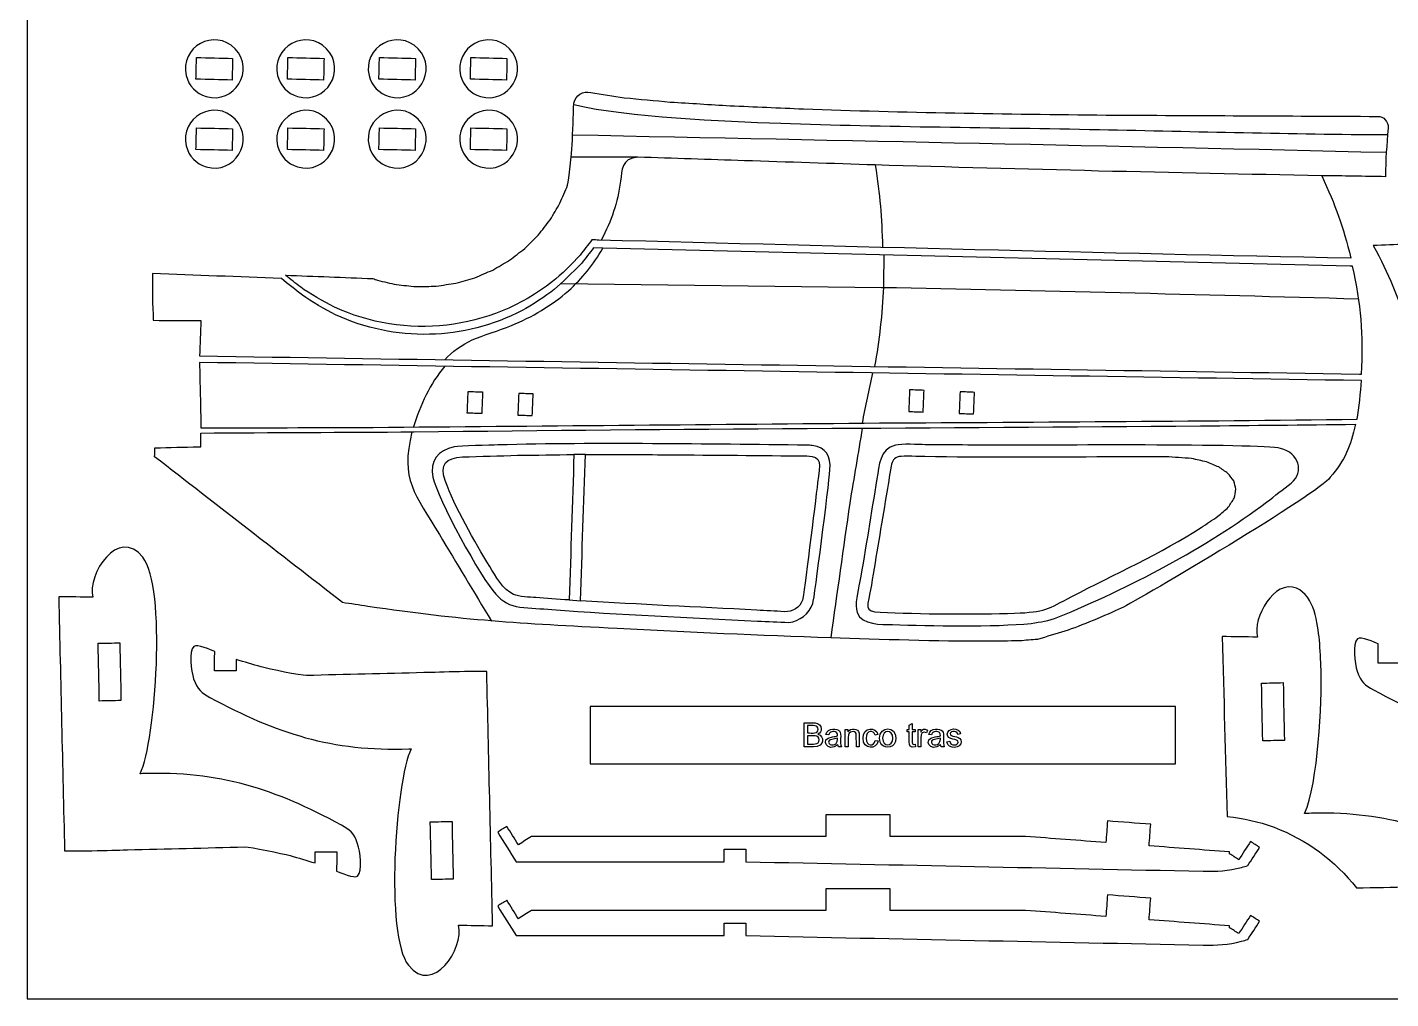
# Model space of a CAD drawing. Extents: x 55 to 635, y 52 to 433.
# Drawn here: x 55.1 to 215.5, y 53.1 to 167.4 of the extents above; entities that cross this region are included whole.
import ezdxf

# ---------------------------------------------------------------- set-up
doc = ezdxf.new("R2010")
doc.units = 0
doc.layers.get('0').update_dxf_attribs({"linetype": 'CONTINUOUS'})

msp = doc.modelspace()

# ---------------------------------------------------------------- linework, layer by layer
at = {"color": 175}
for p, q in [((55.090681, 433.060826), (55.090681, 53.060826)), ((55.090681, 53.060826), (635.090681, 53.060826))]:
    msp.add_line(p, q, dxfattribs=at)
at = {"color": 1}
for p, q in [((126.929081, 152.125126), (119.068081, 152.125126)), ((117.908781, 137.271726), (155.589381, 136.799626)), ((155.844481, 136.794826), (155.854581, 136.794526)), ((120.742781, 117.122526), (119.403981, 117.116726)), ((118.839481, 99.997626), (120.174981, 99.907826)), ((146.500481, 82.707226), (146.500481, 85.538526)), ((146.876181, 85.206326), (146.876181, 84.348326)), ((158.843081, 85.267026), (159.191081, 85.475926)), ((158.843081, 84.759526), (158.843081, 85.267026)), ((159.191081, 85.475926), (159.191081, 84.759526)), ((146.876181, 84.016126), (146.876181, 83.039426)), ((149.391081, 84.122926), (149.051081, 84.170426)), ((150.421181, 83.608826), (150.423181, 83.735326)), ((151.309481, 82.707226), (151.309481, 84.759526)), ((151.309481, 84.759526), (151.621981, 84.759526)), ((151.621981, 84.759526), (151.621981, 84.468226)), ((151.657481, 83.827026), (151.657481, 82.707226)), ((152.626381, 82.707226), (152.586181, 84.271826)), ((152.955181, 84.305426), (152.974381, 82.707226)), ((155.157681, 84.154526), (154.821581, 84.103126)), ((154.849281, 83.458626), (155.189381, 83.411126)), ((158.586081, 84.490626), (158.586081, 84.759526)), ((158.586081, 84.759526), (158.843081, 84.759526)), ((158.843081, 84.490626), (158.586081, 84.490626)), ((158.843081, 83.308326), (158.843081, 84.490626)), ((159.191081, 84.759526), (159.539081, 84.759526)), ((159.539081, 84.490626), (159.191081, 84.490626)), ((159.539081, 84.759526), (159.539081, 84.490626)), ((159.878481, 82.707226), (159.878481, 84.759526)), ((159.878481, 84.759526), (160.190881, 84.759526)), ((160.190881, 84.759526), (160.190881, 84.445226)), ((160.226481, 83.779526), (160.226481, 82.707226)), ((160.993581, 84.692926), (160.869681, 84.372026)), ((161.479881, 84.122926), (161.139881, 84.170426)), ((162.509981, 83.608826), (162.511881, 83.735326)), ((164.885081, 84.225726), (164.545081, 84.178326)), ((147.580681, 82.707226), (146.500481, 82.707226)), ((150.881881, 82.707226), (150.518081, 82.707226)), ((151.657481, 82.707226), (151.309481, 82.707226)), ((152.974381, 82.707226), (152.626381, 82.707226)), ((159.539081, 83.017726), (159.586481, 82.710626)), ((160.226481, 82.707226), (159.878481, 82.707226)), ((162.970681, 82.707226), (162.606881, 82.707226)), ((163.259881, 83.320226), (163.603881, 83.375526))]:
    msp.add_line(p, q, dxfattribs=at)
at = {"color": 3}
for p, q in [((122.812081, 141.415426), (121.710781, 141.444126)), ((210.733981, 139.285326), (122.812081, 141.415426)), ((120.313581, 139.655126), (118.182781, 137.511126)), ((118.182781, 137.511126), (117.067881, 136.536926))]:
    msp.add_line(p, q, dxfattribs=at)
for points in [[(79.546481, 164.878426), (77.155481, 167.379426), (72.966381, 165.085426), (73.785581, 161.723526)], [(90.306281, 164.878426), (87.915281, 167.379426), (83.726181, 165.085426), (84.545381, 161.723526)], [(101.066081, 164.878426), (98.675081, 167.379426), (94.485981, 165.085426), (95.305181, 161.723526)], [(111.825881, 164.878426), (109.434881, 167.379426), (105.245781, 165.085426), (106.064981, 161.723526)], [(76.134681, 159.265626), (79.456881, 158.296426), (81.937281, 162.377426), (79.546481, 164.878426)], [(86.894481, 159.265626), (90.216681, 158.296426), (92.697081, 162.377426), (90.306281, 164.878426)], [(97.654281, 159.265626), (100.976481, 158.296426), (103.456881, 162.377426), (101.066081, 164.878426)], [(108.414081, 159.265626), (111.736281, 158.296426), (114.216681, 162.377426), (111.825881, 164.878426)], [(73.785581, 161.723526), (74.072981, 160.544326), (74.969681, 159.606026), (76.134681, 159.265626)], [(84.545381, 161.723526), (84.832781, 160.544326), (85.729481, 159.606026), (86.894481, 159.265626)], [(95.305181, 161.723526), (95.592581, 160.544326), (96.489281, 159.606026), (97.654281, 159.265626)], [(106.064981, 161.723526), (106.352381, 160.544326), (107.249081, 159.606026), (108.414081, 159.265626)], [(79.546481, 156.592826), (77.155481, 159.093926), (72.966381, 156.799926), (73.785581, 153.438026)], [(90.306281, 156.592826), (87.915281, 159.093926), (83.726181, 156.799926), (84.545381, 153.438026)], [(101.066081, 156.592826), (98.675081, 159.093926), (94.485981, 156.799926), (95.305181, 153.438026)], [(111.825881, 156.592826), (109.434881, 159.093926), (105.245781, 156.799926), (106.064981, 153.438026)], [(119.393481, 158.497226), (119.554481, 159.404226), (120.486081, 159.965826), (121.375281, 159.727626)], [(121.375281, 159.727626), (122.693081, 159.522326), (124.010881, 159.317026), (125.328681, 159.111826)], [(125.328681, 159.111826), (127.131581, 158.945226), (128.934581, 158.778626), (130.737581, 158.612026)], [(119.188981, 153.566226), (119.257081, 155.209826), (119.325381, 156.853526), (119.393481, 158.497226)], [(130.737581, 158.612026), (133.078781, 158.466926), (135.419881, 158.321926), (137.761081, 158.176726)], [(137.761081, 158.176726), (140.640481, 158.053026), (143.519881, 157.929326), (146.399281, 157.805626)], [(146.399281, 157.805626), (158.094981, 157.379626), (170.293781, 157.200126), (182.001981, 157.078926)], [(76.134681, 150.980026), (79.456881, 150.010926), (81.937281, 154.091926), (79.546481, 156.592826)], [(86.894481, 150.980026), (90.216681, 150.010926), (92.697081, 154.091926), (90.306281, 156.592826)], [(97.654281, 150.980026), (100.976481, 150.010926), (103.456881, 154.091926), (101.066081, 156.592826)], [(108.414081, 150.980026), (111.736281, 150.010926), (114.216681, 154.091926), (111.825881, 156.592826)], [(182.001981, 157.078926), (192.646781, 157.026926), (203.291781, 156.974826), (213.936481, 156.922826)], [(213.936481, 156.922826), (214.652181, 156.924526), (215.241081, 156.350026), (215.176581, 155.550326)], [(215.176581, 155.550326), (215.013681, 153.533326), (214.885481, 151.884326), (214.870681, 149.825326)], [(73.785581, 153.438026), (74.072981, 152.258826), (74.969681, 151.320526), (76.134681, 150.980026)], [(84.545381, 153.438026), (84.832781, 152.258826), (85.729481, 151.320526), (86.894481, 150.980026)], [(95.305181, 153.438026), (95.592581, 152.258826), (96.489281, 151.320526), (97.654281, 150.980026)], [(106.064981, 153.438026), (106.352381, 152.258826), (107.249081, 151.320526), (108.414081, 150.980026)], [(118.659281, 148.834426), (118.827381, 149.420626), (119.126381, 152.625526), (119.188981, 153.566226)], [(214.870681, 149.825326), (212.371581, 149.864826), (209.872281, 149.904326), (207.373081, 149.943726)], [(207.373081, 149.943726), (209.002881, 146.412226), (209.870381, 144.010026), (210.802681, 140.231026)], [(117.757081, 146.707826), (118.057981, 147.416726), (118.358581, 148.125626), (118.659281, 148.834426)], [(116.599081, 144.742426), (116.985181, 145.397626), (117.371181, 146.052626), (117.757081, 146.707826)], [(115.207481, 142.955526), (115.671281, 143.551126), (116.135281, 144.146826), (116.599081, 144.742426)], [(113.604481, 141.364126), (114.138781, 141.894626), (114.673181, 142.425026), (115.207481, 142.955526)], [(111.812281, 139.985326), (112.409781, 140.444926), (113.007081, 140.904526), (113.604481, 141.364126)], [(121.515181, 142.384426), (121.049481, 141.787926), (120.583881, 141.191626), (120.118181, 140.595226)], [(121.710781, 141.444126), (121.244981, 140.847726), (120.779281, 140.251426), (120.313581, 139.655126)], [(122.328781, 142.363226), (122.057481, 142.370226), (121.786381, 142.377326), (121.515181, 142.384426)], [(210.802681, 140.231026), (181.337081, 140.815326), (151.795681, 141.605626), (122.328781, 142.363226)], [(221.048781, 142.019726), (218.510881, 141.921926), (215.973081, 141.823926), (213.435281, 141.726126)], [(213.435281, 141.726126), (215.265081, 138.377526), (216.410581, 135.611226), (217.522181, 131.969126)], [(109.853481, 138.836526), (110.506481, 139.219426), (111.159381, 139.602426), (111.812281, 139.985326)], [(120.118181, 140.595226), (119.301381, 139.646026), (117.853781, 138.256226), (116.872881, 137.476626)], [(69.831581, 138.428926), (69.760181, 136.595726), (69.856881, 134.758826), (69.899881, 132.925226)], [(84.981081, 137.838526), (79.931181, 138.035226), (74.881381, 138.232126), (69.831581, 138.428926)], [(87.255281, 136.810926), (86.658981, 137.285026), (86.062681, 137.759226), (85.466481, 138.233326)], [(85.466481, 138.233326), (88.893281, 138.100226), (92.320381, 137.967026), (95.747181, 137.833926)], [(107.750081, 137.934426), (108.451181, 138.235226), (109.152381, 138.535726), (109.853481, 138.836526)], [(210.998081, 139.280026), (210.910081, 139.281826), (210.822081, 139.283626), (210.733981, 139.285326)], [(212.057281, 126.572726), (212.274181, 131.257626), (212.016381, 134.822926), (210.998081, 139.280026)], [(87.450181, 135.874826), (86.627181, 136.529426), (85.804081, 137.183926), (84.981081, 137.838526)], [(91.161081, 134.515826), (90.007181, 135.056826), (88.290281, 136.067126), (87.255281, 136.810926)], [(116.872881, 137.476626), (109.620281, 131.712726), (99.537081, 130.588526), (91.161081, 134.515826)], [(95.747181, 137.833926), (95.931081, 137.766526), (96.114881, 137.699226), (96.298781, 137.631826)], [(96.298781, 137.631826), (97.044681, 137.459826), (97.790481, 137.287726), (98.536281, 137.115626)], [(98.536281, 137.115626), (99.305781, 137.037326), (100.075181, 136.959026), (100.844581, 136.880626)], [(100.844581, 136.880626), (101.629181, 136.900226), (102.413881, 136.920026), (103.198481, 136.939726)], [(103.198481, 136.939726), (103.973781, 137.058626), (104.748981, 137.177526), (105.524381, 137.296426)], [(105.524381, 137.296426), (106.266181, 137.509126), (107.008081, 137.721826), (107.750081, 137.934426)], [(117.067881, 136.536926), (116.086681, 135.757426), (114.415481, 134.667626), (113.306981, 134.082726)], [(91.355681, 133.579226), (90.211381, 134.115926), (88.474581, 135.135926), (87.450181, 135.874826)], [(113.306981, 134.082726), (106.532681, 130.508626), (98.287981, 130.327626), (91.355681, 133.579226)], [(69.899881, 132.925226), (71.740481, 132.853526), (73.679181, 132.963126), (75.516881, 132.891626)], [(75.516881, 132.891626), (75.462781, 131.504026), (75.408781, 130.116526), (75.354681, 128.728926)], [(75.354681, 128.728926), (120.837581, 128.016526), (166.320581, 127.304226), (211.803581, 126.591726)], [(212.058181, 125.826726), (166.582781, 126.539026), (120.830081, 127.251626), (75.354681, 127.963926)], [(75.354681, 127.963926), (75.412381, 125.391826), (75.470081, 122.819426), (75.527781, 120.247226)], [(211.537181, 121.277126), (211.783781, 122.594726), (211.949481, 124.470526), (212.058181, 125.826726)], [(211.803581, 126.591726), (211.888181, 126.585326), (211.972781, 126.579126), (212.057281, 126.572726)], [(75.527781, 120.247226), (82.282981, 120.269326), (89.038081, 120.291426), (95.793281, 120.313526)], [(95.793281, 120.313526), (115.045581, 120.483326), (134.297881, 120.653226), (153.550081, 120.823026)], [(100.587481, 119.789726), (131.409181, 120.169926), (162.271581, 120.242826), (193.094481, 120.484126)], [(153.550081, 120.823026), (172.795281, 120.942026), (192.295581, 121.030326), (211.537181, 121.277126)], [(193.094481, 120.484126), (199.171181, 120.550426), (205.247781, 120.616726), (211.324481, 120.683026)], [(211.324481, 120.683026), (210.789481, 118.134326), (210.086481, 116.410726), (208.362081, 114.438226)], [(75.493781, 118.017226), (75.505081, 118.562326), (75.516481, 119.107226), (75.527781, 119.652226)], [(75.527781, 119.652226), (83.880981, 119.698026), (92.234281, 119.743926), (100.587481, 119.789726)], [(70.070481, 116.859926), (70.082081, 117.210726), (70.093581, 117.561626), (70.105181, 117.912326)], [(70.105181, 117.912326), (71.817081, 117.949626), (73.529081, 117.986826), (75.240981, 118.024026)], [(75.240981, 118.024026), (75.325181, 118.021726), (75.409481, 118.019526), (75.493781, 118.017226)], [(112.776581, 117.032826), (114.985781, 117.060726), (117.194881, 117.088826), (119.403981, 117.116726)], [(119.403981, 117.116726), (119.215781, 111.410426), (119.027681, 105.704026), (118.839481, 99.997626)], [(120.174981, 99.907826), (120.364281, 105.646126), (120.553581, 111.384326), (120.742781, 117.122526)], [(120.742781, 117.122526), (123.981781, 117.115226), (127.220881, 117.108026), (130.459881, 117.100726)], [(130.459881, 117.100726), (135.910181, 117.051826), (141.360581, 117.003026), (146.810981, 116.954126)], [(92.173181, 99.697026), (84.805581, 105.417926), (77.438081, 111.139026), (70.070481, 116.859926)], [(104.250481, 114.065126), (103.560881, 116.001426), (104.366681, 116.722926), (106.279181, 116.842126)], [(106.279181, 116.842126), (108.444981, 116.905726), (110.610781, 116.969226), (112.776581, 117.032826)], [(146.810981, 116.954126), (148.675381, 116.907126), (148.317681, 116.067826), (148.058981, 113.788126)], [(156.724581, 115.769826), (156.527881, 114.600426), (156.331081, 113.431126), (156.134181, 112.261626)], [(157.655681, 116.883326), (157.044081, 116.756326), (156.837081, 116.333626), (156.724581, 115.769826)], [(160.692681, 116.873826), (160.199081, 116.881826), (158.062881, 116.968026), (157.655681, 116.883326)], [(180.902481, 116.832226), (174.198081, 116.800826), (167.399481, 116.765026), (160.692681, 116.873826)], [(189.000981, 116.857126), (186.301481, 116.848726), (183.601981, 116.840526), (180.902481, 116.832226)], [(192.066881, 116.655526), (191.044881, 116.722726), (190.022881, 116.789926), (189.000981, 116.857126)], [(193.828181, 116.250926), (193.240981, 116.385826), (192.653981, 116.520626), (192.066881, 116.655526)], [(195.264481, 115.654226), (194.785781, 115.853126), (194.306881, 116.052026), (193.828181, 116.250926)], [(196.341381, 114.897526), (195.982481, 115.149726), (195.623381, 115.402026), (195.264481, 115.654226)], [(109.489181, 103.951126), (107.764481, 106.772226), (105.343181, 110.996226), (104.250481, 114.065126)], [(208.362081, 114.438226), (207.207681, 112.651326), (185.990981, 100.092626), (183.779181, 99.039526)], [(197.025381, 114.013326), (196.797381, 114.308026), (196.569381, 114.602826), (196.341381, 114.897526)], [(197.282481, 113.033826), (197.196881, 113.360326), (197.111081, 113.686826), (197.025381, 114.013326)], [(148.058981, 113.788126), (147.790781, 111.423826), (146.439681, 100.465426), (146.281081, 99.978826)], [(197.078881, 111.991326), (197.146781, 112.338826), (197.214681, 112.686326), (197.282481, 113.033826)], [(156.134181, 112.261626), (155.551581, 108.754526), (154.968881, 105.247526), (154.386281, 101.740426)], [(195.155281, 109.847126), (195.563881, 110.204226), (195.972381, 110.561326), (196.381081, 110.918426)], [(196.381081, 110.918426), (196.613681, 111.276126), (196.846281, 111.633726), (197.078881, 111.991326)], [(193.186581, 108.526726), (193.842781, 108.966926), (194.499081, 109.407026), (195.155281, 109.847126)], [(68.689181, 105.036926), (65.783981, 108.676926), (62.108381, 103.025326), (62.803481, 100.318326)], [(177.985181, 100.419926), (182.911781, 102.963026), (188.552181, 105.556226), (193.186581, 108.526726)], [(68.367181, 79.547526), (70.225781, 83.408126), (71.486381, 101.532426), (68.689181, 105.036926)], [(112.298381, 100.643926), (111.038481, 101.212926), (110.175081, 102.829026), (109.489181, 103.951126)], [(154.386281, 101.740426), (153.931781, 99.135426), (153.449781, 98.661826), (155.417681, 98.562026)], [(204.409581, 101.373026), (201.786181, 102.463626), (199.217681, 97.919226), (199.800481, 95.623026)], [(207.102381, 95.265926), (206.862181, 97.213826), (206.542581, 100.486226), (204.409581, 101.373026)], [(62.803481, 100.318326), (61.464181, 100.341326), (60.124981, 100.364326), (58.785681, 100.387326)], [(58.785681, 100.387326), (58.785781, 100.380126), (58.785881, 100.372926), (58.785981, 100.365626)], [(58.785981, 100.365626), (59.016881, 90.400226), (59.247881, 80.434826), (59.478781, 70.469426)], [(95.141081, 99.242726), (94.151781, 99.394226), (93.162481, 99.545526), (92.173181, 99.697026)], [(114.933681, 100.281626), (114.197181, 100.339426), (112.936581, 100.355626), (112.298381, 100.643926)], [(118.839481, 99.997626), (117.481281, 100.089726), (116.071081, 100.192426), (114.933681, 100.281626)], [(140.899281, 98.801226), (133.639381, 99.186426), (127.367381, 99.452226), (120.174981, 99.907826)], [(146.281081, 99.978826), (145.988381, 99.080826), (145.106381, 98.602426), (144.160981, 98.620026)], [(171.243981, 98.446026), (174.865081, 98.572326), (175.112881, 98.925526), (177.985181, 100.419926)], [(124.485381, 96.634126), (112.841781, 97.235526), (106.531581, 97.564126), (95.141081, 99.242726)], [(144.160981, 98.620026), (143.073781, 98.680426), (141.986581, 98.740826), (140.899281, 98.801226)], [(155.417681, 98.562026), (159.823081, 98.338426), (166.828081, 98.292126), (171.243981, 98.446026)], [(183.779181, 99.039526), (181.986781, 98.186226), (179.037881, 96.957326), (177.162081, 96.325126)], [(149.603681, 95.545326), (141.305781, 95.817226), (132.779381, 96.205726), (124.485381, 96.634126)], [(177.162081, 96.325126), (176.088781, 96.002826), (175.015781, 95.680626), (173.942581, 95.358426)], [(77.141081, 93.948226), (76.763081, 94.099626), (75.056081, 94.871526), (74.687481, 94.534626)], [(168.003481, 95.136326), (162.091381, 95.125326), (155.535581, 95.351026), (149.603681, 95.545326)], [(171.823881, 95.189026), (170.550481, 95.171526), (169.276981, 95.154026), (168.003481, 95.136326)], [(173.942581, 95.358426), (173.236381, 95.301926), (172.530081, 95.245626), (171.823881, 95.189026)], [(199.800481, 95.623026), (198.421581, 95.648926), (197.042481, 95.674626), (195.663581, 95.700526)], [(195.663581, 95.700526), (195.853381, 88.642826), (196.043081, 81.585126), (196.232881, 74.527526)], [(207.310581, 91.771126), (207.241181, 92.936026), (207.171781, 94.100926), (207.102381, 95.265926)], [(211.565381, 95.427526), (210.951981, 94.867226), (211.248781, 92.502726), (211.542681, 91.624526)], [(214.018981, 94.841126), (213.640881, 94.992426), (211.934081, 95.764226), (211.565381, 95.427526)], [(213.998881, 92.567426), (214.005581, 93.325326), (214.012281, 94.083226), (214.018981, 94.841126)], [(74.687481, 94.534626), (74.074081, 93.974226), (74.370881, 91.609726), (74.664781, 90.731626)], [(77.120981, 91.674526), (77.127681, 92.432426), (77.134381, 93.190326), (77.141081, 93.948226)], [(79.670981, 91.674526), (78.820981, 91.674526), (77.970981, 91.674526), (77.120981, 91.674526)], [(82.598781, 92.122726), (81.622881, 92.413226), (80.646981, 92.703626), (79.670981, 92.994226)], [(79.670981, 92.994226), (79.670981, 92.554326), (79.670981, 92.114426), (79.670981, 91.674526)], [(87.952481, 91.107626), (87.257181, 91.091626), (83.511681, 91.889426), (82.598781, 92.122726)], [(101.754981, 91.445426), (97.154181, 91.332726), (92.553281, 91.220226), (87.952481, 91.107626)], [(109.143981, 91.570126), (108.004481, 91.639326), (102.554081, 91.463926), (101.754981, 91.445426)], [(109.836781, 61.673826), (109.605781, 71.639226), (109.374981, 81.604726), (109.143981, 91.570126)], [(205.360581, 74.862426), (206.960781, 78.393126), (207.395481, 88.039426), (207.310581, 91.771126)], [(211.542681, 91.624526), (211.978081, 90.323126), (212.471481, 89.963926), (213.462581, 89.425526)], [(216.548781, 92.567426), (215.698781, 92.567426), (214.848881, 92.567426), (213.998881, 92.567426)], [(74.664781, 90.731626), (75.100181, 89.430426), (75.593581, 89.071126), (76.584681, 88.532726)], [(76.584681, 88.532726), (84.399581, 84.287226), (90.978781, 82.151526), (99.982481, 82.482026)], [(213.462581, 89.425526), (221.277681, 85.179926), (227.856281, 83.044426), (236.860381, 83.374926)], [(190.157281, 87.475626), (167.207481, 87.475626), (144.257781, 87.475626), (121.307881, 87.475626)], [(121.307881, 87.475626), (121.307881, 85.226026), (121.307881, 82.976426), (121.307881, 80.726826)], [(190.157281, 80.726826), (190.157281, 82.976426), (190.157281, 85.226026), (190.157281, 87.475626)], [(100.255481, 82.491826), (98.399681, 78.645726), (97.134881, 60.508526), (99.933581, 57.002526)], [(99.982481, 82.482026), (100.073481, 82.485326), (100.164481, 82.488626), (100.255481, 82.491826)], [(121.307881, 80.726826), (144.257781, 80.726826), (167.207481, 80.726826), (190.157281, 80.726826)], [(68.640181, 79.557326), (68.549181, 79.554126), (68.458181, 79.550826), (68.367181, 79.547526)], [(92.037981, 73.506726), (84.224381, 77.751526), (77.642881, 79.888526), (68.640181, 79.557326)], [(156.608481, 74.712326), (154.086781, 74.712326), (151.565181, 74.712326), (149.043481, 74.712326)], [(149.043481, 74.712326), (149.043481, 73.862326), (149.043481, 73.012426), (149.043481, 72.162426)], [(156.608481, 72.162426), (156.608481, 73.012426), (156.608481, 73.862326), (156.608481, 74.712326)], [(182.170381, 73.984726), (182.106181, 73.137826), (182.041981, 72.291026), (181.977681, 71.444226)], [(187.255681, 73.599026), (185.560581, 73.727526), (183.865481, 73.856126), (182.170381, 73.984726)], [(196.232881, 74.527526), (198.287581, 74.255726), (199.799181, 73.978026), (201.769181, 73.240826)], [(206.446881, 74.897726), (206.084781, 74.885926), (205.722681, 74.874126), (205.360581, 74.862426)], [(229.031981, 68.822926), (221.538481, 72.921126), (214.980281, 75.078826), (206.446881, 74.897726)], [(93.957881, 71.307726), (93.522481, 72.609326), (93.029081, 72.968426), (92.037981, 73.506726)], [(111.510881, 73.348726), (111.150481, 73.123426), (110.790081, 72.898326), (110.429681, 72.673026)], [(110.429681, 72.673026), (111.155781, 71.511226), (111.881781, 70.349326), (112.607981, 69.187426)], [(112.862281, 71.186226), (112.411881, 71.907026), (111.961381, 72.627926), (111.510881, 73.348726)], [(187.063081, 71.058626), (187.127281, 71.905426), (187.191481, 72.752226), (187.255681, 73.599026)], [(201.769181, 73.240826), (205.565881, 71.820026), (208.973881, 69.299226), (211.469281, 66.106526)], [(59.478781, 70.469426), (60.615981, 70.400226), (66.071581, 70.575526), (66.867781, 70.594126)], [(66.867781, 70.594126), (71.468581, 70.706726), (76.069381, 70.819226), (80.670181, 70.931826)], [(80.670181, 70.931826), (81.365881, 70.947826), (85.110681, 70.149926), (86.023881, 69.916726)], [(93.935181, 67.504826), (94.548581, 68.065126), (94.251781, 70.429726), (93.957881, 71.307726)], [(114.424381, 72.162426), (113.903681, 71.837026), (113.383081, 71.511626), (112.862281, 71.186226)], [(149.043481, 72.162426), (137.503881, 72.162426), (125.964081, 72.162426), (114.424381, 72.162426)], [(137.075381, 69.187426), (137.075381, 69.683226), (137.075381, 70.179126), (137.075381, 70.674926)], [(137.075381, 70.674926), (137.925381, 70.674926), (138.775281, 70.674926), (139.625281, 70.674926)], [(139.625281, 70.674926), (139.625281, 70.179126), (139.625281, 69.683226), (139.625281, 69.187426)], [(172.507181, 72.162426), (167.207681, 72.162426), (161.907981, 72.162426), (156.608481, 72.162426)], [(181.977681, 71.444226), (178.820781, 71.683626), (175.663981, 71.923026), (172.507181, 72.162426)], [(196.533581, 70.340426), (193.376681, 70.579826), (190.219881, 70.819226), (187.063081, 71.058626)], [(198.994581, 71.569426), (198.531781, 70.856426), (198.068981, 70.143526), (197.606181, 69.430526)], [(198.675781, 68.736226), (199.138781, 69.449026), (199.601881, 70.161826), (200.064881, 70.874626)], [(200.064881, 70.874626), (199.708081, 71.106226), (199.351381, 71.337826), (198.994581, 71.569426)], [(86.023881, 69.916726), (86.999781, 69.626226), (87.975681, 69.335826), (88.951681, 69.045326)], [(88.951681, 69.045326), (88.951681, 69.485126), (88.951681, 69.924926), (88.951681, 70.364826)], [(88.951681, 70.364826), (89.801681, 70.364826), (90.651681, 70.364826), (91.501681, 70.364826)], [(91.501681, 70.364826), (91.494981, 69.606926), (91.488281, 68.849126), (91.481581, 68.091126)], [(112.607981, 69.187426), (120.763781, 69.187426), (128.919481, 69.187426), (137.075381, 69.187426)], [(139.625281, 69.187426), (157.554881, 68.816626), (175.484481, 68.445826), (193.414081, 68.074926)], [(196.535881, 70.125326), (196.535181, 70.197026), (196.534281, 70.268726), (196.533581, 70.340426)], [(197.606181, 69.430526), (197.249381, 69.662226), (196.892681, 69.893726), (196.535881, 70.125326)], [(91.481581, 68.091126), (91.859681, 67.939826), (93.566481, 67.168026), (93.935181, 67.504826)], [(193.414081, 68.074926), (195.057181, 68.037526), (196.332381, 68.118126), (197.942981, 68.529426)], [(197.942981, 68.529426), (198.187281, 68.598426), (198.431481, 68.667226), (198.675781, 68.736226)], [(156.608481, 66.013226), (154.086781, 66.013226), (151.565181, 66.013226), (149.043481, 66.013226)], [(149.043481, 66.013226), (149.043481, 65.163226), (149.043481, 64.313326), (149.043481, 63.463326)], [(156.608481, 63.463326), (156.608481, 64.313326), (156.608481, 65.163226), (156.608481, 66.013226)], [(211.469281, 66.106526), (213.575981, 66.151826), (215.682581, 66.197226), (217.789181, 66.242526)], [(111.510881, 64.649526), (111.150481, 64.424326), (110.790081, 64.199126), (110.429681, 63.973926)], [(112.862281, 62.487026), (112.411881, 63.207826), (111.961381, 63.928726), (111.510881, 64.649526)], [(182.170381, 65.285526), (182.106181, 64.438626), (182.041981, 63.591926), (181.977681, 62.745026)], [(187.255681, 64.899926), (185.560581, 65.028426), (183.865481, 65.157026), (182.170381, 65.285526)], [(187.063081, 62.359526), (187.127281, 63.206226), (187.191481, 64.053126), (187.255681, 64.899926)], [(110.429681, 63.973926), (111.155781, 62.812026), (111.881781, 61.650126), (112.607981, 60.488326)], [(114.424381, 63.463326), (113.903681, 63.137926), (113.383081, 62.812426), (112.862281, 62.487026)], [(149.043481, 63.463326), (137.503881, 63.463326), (125.964081, 63.463326), (114.424381, 63.463326)], [(172.507181, 63.463326), (167.207681, 63.463326), (161.907981, 63.463326), (156.608481, 63.463326)], [(181.977681, 62.745026), (178.820781, 62.984526), (175.663981, 63.223826), (172.507181, 63.463326)], [(198.994581, 62.870226), (198.531781, 62.157226), (198.068981, 61.444426), (197.606181, 60.731426)], [(200.064881, 62.175426), (199.708081, 62.407126), (199.351381, 62.638626), (198.994581, 62.870226)], [(99.933581, 57.002526), (102.839481, 53.362226), (106.514181, 59.014726), (105.819181, 61.721026)], [(105.819181, 61.721026), (107.158481, 61.698026), (108.497781, 61.675026), (109.836981, 61.652126)], [(109.836981, 61.652126), (109.836881, 61.659326), (109.836781, 61.666626), (109.836781, 61.673826)], [(137.075381, 60.488326), (137.075381, 60.984126), (137.075381, 61.480026), (137.075381, 61.975826)], [(137.075381, 61.975826), (137.925381, 61.975826), (138.775281, 61.975826), (139.625281, 61.975826)], [(139.625281, 61.975826), (139.625281, 61.480026), (139.625281, 60.984126), (139.625281, 60.488326)], [(196.533581, 61.641226), (193.376681, 61.880726), (190.219881, 62.120026), (187.063081, 62.359526)], [(196.535881, 61.426226), (196.535181, 61.497826), (196.534281, 61.569626), (196.533581, 61.641226)], [(197.606181, 60.731426), (197.249381, 60.963026), (196.892681, 61.194526), (196.535881, 61.426226)], [(198.675781, 60.037026), (199.138781, 60.749826), (199.601881, 61.462626), (200.064881, 62.175426)], [(112.607981, 60.488326), (120.763781, 60.488326), (128.919481, 60.488326), (137.075381, 60.488326)], [(139.625281, 60.488326), (157.554881, 60.117426), (175.484481, 59.746626), (193.414081, 59.375826)], [(193.414081, 59.375826), (195.057181, 59.338326), (196.332381, 59.419026), (197.942981, 59.830326)], [(197.942981, 59.830326), (198.187281, 59.899226), (198.431481, 59.968126), (198.675781, 60.037026)]]:
    msp.add_open_spline(points, degree=3, dxfattribs=at)
at = {"color": 7}
for points in [[(74.938781, 161.302426), (74.958081, 162.152126), (74.977281, 163.001926), (74.996381, 163.851726)], [(74.996381, 163.851726), (76.412681, 163.819726), (77.828981, 163.787726), (79.245381, 163.755726)], [(79.245381, 163.755726), (79.226181, 162.906026), (79.206881, 162.056126), (79.187681, 161.206426)], [(85.698581, 161.302426), (85.717881, 162.152126), (85.737081, 163.001926), (85.756181, 163.851726)], [(85.756181, 163.851726), (87.172481, 163.819726), (88.588781, 163.787726), (90.005181, 163.755726)], [(90.005181, 163.755726), (89.985981, 162.906026), (89.966681, 162.056126), (89.947481, 161.206426)], [(96.458381, 161.302426), (96.477681, 162.152126), (96.496881, 163.001926), (96.515981, 163.851726)], [(96.515981, 163.851726), (97.932281, 163.819726), (99.348581, 163.787726), (100.764981, 163.755726)], [(100.764981, 163.755726), (100.745781, 162.906026), (100.726481, 162.056126), (100.707281, 161.206426)], [(107.218181, 161.302426), (107.237481, 162.152126), (107.256681, 163.001926), (107.275781, 163.851726)], [(107.275781, 163.851726), (108.692081, 163.819726), (110.108381, 163.787726), (111.524781, 163.755726)], [(111.524781, 163.755726), (111.505581, 162.906026), (111.486281, 162.056126), (111.467081, 161.206426)], [(79.187681, 161.206426), (77.771481, 161.238326), (76.355081, 161.270426), (74.938781, 161.302426)], [(89.947481, 161.206426), (88.531281, 161.238326), (87.114881, 161.270426), (85.698581, 161.302426)], [(100.707281, 161.206426), (99.291081, 161.238326), (97.874681, 161.270426), (96.458381, 161.302426)], [(111.467081, 161.206426), (110.050881, 161.238326), (108.634481, 161.270426), (107.218181, 161.302426)], [(74.938781, 153.016926), (74.958081, 153.866526), (74.977281, 154.716426), (74.996381, 155.566126)], [(74.996381, 155.566126), (76.412681, 155.534226), (77.828981, 155.502126), (79.245381, 155.470226)], [(79.245381, 155.470226), (79.226181, 154.620426), (79.206881, 153.770626), (79.187681, 152.920826)], [(85.698581, 153.016926), (85.717881, 153.866526), (85.737081, 154.716426), (85.756181, 155.566126)], [(85.756181, 155.566126), (87.172481, 155.534226), (88.588781, 155.502126), (90.005181, 155.470226)], [(90.005181, 155.470226), (89.985981, 154.620426), (89.966681, 153.770626), (89.947481, 152.920826)], [(96.458381, 153.016926), (96.477681, 153.866526), (96.496881, 154.716426), (96.515981, 155.566126)], [(96.515981, 155.566126), (97.932281, 155.534226), (99.348581, 155.502126), (100.764981, 155.470226)], [(100.764981, 155.470226), (100.745781, 154.620426), (100.726481, 153.770626), (100.707281, 152.920826)], [(107.218181, 153.016926), (107.237481, 153.866526), (107.256681, 154.716426), (107.275781, 155.566126)], [(107.275781, 155.566126), (108.692081, 155.534226), (110.108381, 155.502126), (111.524781, 155.470226)], [(111.524781, 155.470226), (111.505581, 154.620426), (111.486281, 153.770626), (111.467081, 152.920826)], [(79.187681, 152.920826), (77.771481, 152.952826), (76.355081, 152.984826), (74.938781, 153.016926)], [(89.947481, 152.920826), (88.531281, 152.952826), (87.114881, 152.984826), (85.698581, 153.016926)], [(100.707281, 152.920826), (99.291081, 152.952826), (97.874681, 152.984826), (96.458381, 153.016926)], [(111.467081, 152.920826), (110.050881, 152.952826), (108.634481, 152.984826), (107.218181, 153.016926)], [(106.854181, 121.999326), (106.887281, 122.848726), (106.920381, 123.698126), (106.953581, 124.547526)], [(106.953581, 124.547526), (107.519681, 124.525426), (108.085981, 124.503426), (108.652181, 124.481326)], [(108.652181, 124.481326), (108.619081, 123.631926), (108.586081, 122.782626), (108.552981, 121.933226)], [(112.898981, 124.315826), (112.865981, 123.466526), (112.832881, 122.617126), (112.799781, 121.767726)], [(114.597781, 124.249626), (114.031581, 124.271726), (113.465181, 124.293926), (112.898981, 124.315826)], [(114.498481, 121.701526), (114.531581, 122.550926), (114.564581, 123.400226), (114.597781, 124.249626)], [(158.888981, 124.737726), (158.855881, 123.888326), (158.822781, 123.039026), (158.789681, 122.189526)], [(160.587581, 124.671526), (160.021481, 124.693626), (159.455081, 124.715626), (158.888981, 124.737726)], [(160.488381, 122.123326), (160.521381, 122.972726), (160.554581, 123.822126), (160.587581, 124.671526)], [(164.821181, 124.506426), (164.788081, 123.657126), (164.754981, 122.807826), (164.721881, 121.958326)], [(166.519881, 124.440326), (165.953581, 124.462426), (165.387281, 124.484426), (164.821181, 124.506426)], [(166.420681, 121.892126), (166.453581, 122.741526), (166.486881, 123.590926), (166.519881, 124.440326)], [(108.552981, 121.933226), (107.986681, 121.955326), (107.420481, 121.977326), (106.854181, 121.999326)], [(158.789681, 122.189526), (159.355881, 122.167426), (159.922181, 122.145326), (160.488381, 122.123326)], [(164.721881, 121.958326), (165.288181, 121.936226), (165.854381, 121.914226), (166.420681, 121.892126)], [(112.799781, 121.767726), (113.365981, 121.745626), (113.932181, 121.723626), (114.498481, 121.701526)], [(63.420881, 94.899226), (64.270781, 94.918326), (65.120481, 94.937526), (65.970281, 94.956626)], [(63.565281, 88.154526), (63.517181, 90.402726), (63.468981, 92.651026), (63.420881, 94.899226)], [(65.970281, 94.956626), (66.018881, 92.690626), (66.067281, 90.424626), (66.115781, 88.158526)], [(200.287081, 90.212626), (201.136881, 90.231726), (201.986681, 90.250926), (202.836481, 90.270026)], [(200.432981, 83.417026), (200.384381, 85.682226), (200.335781, 87.947526), (200.287081, 90.212626)], [(202.836481, 90.270026), (202.884981, 88.004026), (202.933381, 85.738026), (202.981981, 83.471926)], [(63.566881, 88.103626), (63.566381, 88.120526), (63.565781, 88.137526), (63.565281, 88.154526)], [(66.115781, 88.158526), (65.266181, 88.140326), (64.416481, 88.121926), (63.566881, 88.103626)], [(202.981981, 83.471926), (202.132281, 83.453726), (201.282681, 83.435326), (200.432981, 83.417026)], [(102.506881, 73.880926), (103.356481, 73.899226), (104.206181, 73.917526), (105.055781, 73.935826)], [(102.652481, 67.082826), (102.603881, 69.348926), (102.555381, 71.614826), (102.506881, 73.880926)], [(105.055781, 73.935826), (105.056381, 73.918926), (105.056881, 73.901926), (105.057381, 73.885026)], [(105.057381, 73.885026), (105.105481, 71.636726), (105.153681, 69.388426), (105.201781, 67.140126)], [(105.201781, 67.140126), (104.351981, 67.121026), (103.502181, 67.102026), (102.652481, 67.082826)]]:
    msp.add_open_spline(points, degree=3, dxfattribs=at)
at = {"color": 1}
for points in [[(143.722681, 156.068126), (136.883681, 156.306526), (125.879381, 156.775426), (119.372281, 158.266226)], [(181.219881, 155.335926), (168.777281, 155.595126), (156.159281, 155.634526), (143.722681, 156.068126)], [(119.259381, 154.761626), (151.166081, 154.095226), (183.060881, 153.462626), (214.964981, 152.696226)], [(215.107081, 154.735626), (203.697081, 154.803726), (192.651381, 155.097826), (181.219881, 155.335926)], [(126.929081, 152.125126), (124.921281, 151.954726), (125.072781, 150.612526), (124.886481, 149.305126)], [(139.458981, 151.707326), (135.282381, 151.846626), (131.105681, 151.985826), (126.929081, 152.125126)], [(154.853281, 151.205926), (149.808281, 151.370526), (144.503881, 151.542826), (139.458981, 151.707326)], [(207.373081, 149.943726), (189.914581, 150.254926), (172.306281, 150.681626), (154.853281, 151.205926)], [(154.853281, 151.205926), (155.391381, 147.631726), (155.613681, 145.125026), (155.697881, 141.510926)], [(124.886481, 149.305126), (124.513981, 146.693026), (123.827581, 144.678226), (122.616581, 142.355826)], [(118.754381, 136.385626), (120.395181, 137.879926), (121.701881, 139.472626), (122.812081, 141.415426)], [(155.854581, 136.794526), (155.867481, 137.966826), (155.880481, 139.394226), (155.893481, 140.566526)], [(112.054181, 132.305826), (114.427981, 133.286026), (116.824881, 134.683326), (118.754381, 136.385626)], [(154.798581, 127.484626), (155.363281, 130.502926), (155.713081, 133.726926), (155.844481, 136.794826)], [(155.589381, 136.799626), (174.157381, 136.442326), (193.154381, 135.969326), (211.717481, 135.450626)], [(107.431681, 130.604026), (108.691481, 131.193926), (110.583481, 131.698626), (112.054181, 132.305826)], [(104.222081, 128.276726), (104.982481, 129.184426), (106.352681, 130.098826), (107.431681, 130.604026)], [(104.196281, 127.512226), (102.497681, 125.483826), (101.295981, 122.914426), (100.527581, 120.372526)], [(154.515281, 126.724026), (154.106981, 124.756526), (153.698581, 122.789126), (153.290281, 120.821526)], [(100.346281, 119.786326), (98.929681, 114.120226), (100.709981, 112.510426), (103.568881, 107.701926)], [(153.318081, 120.231526), (152.828281, 117.290926), (152.338481, 114.350326), (151.848681, 111.409726)], [(105.294681, 118.011326), (103.409981, 117.647726), (102.420081, 116.350926), (102.817981, 114.439326)], [(110.443381, 118.250326), (109.561181, 118.226826), (106.028981, 118.152926), (105.294681, 118.011326)], [(146.812581, 118.228426), (134.993181, 118.335526), (122.280881, 118.565726), (110.443381, 118.250326)], [(147.419581, 118.188626), (147.217281, 118.201926), (147.014981, 118.215126), (146.812581, 118.228426)], [(149.515581, 115.330126), (149.636081, 116.909126), (149.094281, 117.962726), (147.419581, 118.188626)], [(157.234481, 118.225326), (155.345481, 117.746426), (155.308781, 115.865126), (155.038981, 114.261626)], [(160.710681, 118.276326), (159.954381, 118.288526), (157.948481, 118.406426), (157.234481, 118.225326)], [(170.793681, 118.206026), (167.432581, 118.229526), (164.071681, 118.252926), (160.710681, 118.276326)], [(202.528881, 117.848626), (200.317081, 118.426926), (172.790581, 118.205926), (170.793681, 118.206026)], [(203.783081, 113.750026), (205.388381, 115.088626), (204.637781, 117.297326), (202.528881, 117.848626)], [(102.817981, 114.439326), (103.334981, 111.955526), (108.497281, 102.513226), (110.205681, 100.669526)], [(147.501681, 99.596026), (147.709581, 100.248526), (149.361781, 113.315026), (149.515581, 115.330126)], [(155.038981, 114.261626), (154.354281, 110.192126), (153.752681, 106.093826), (153.009681, 102.033626)], [(200.891581, 111.521826), (201.855381, 112.264526), (202.819281, 113.007326), (203.783081, 113.750026)], [(151.848681, 111.409726), (151.100381, 106.121626), (150.352081, 100.833426), (149.603681, 95.545326)], [(176.322781, 97.963326), (184.605881, 101.345826), (193.819481, 106.172526), (200.891581, 111.521826)], [(103.568881, 107.701926), (105.609281, 104.309726), (107.649781, 100.917626), (109.690181, 97.525426)], [(153.009681, 102.033626), (152.835481, 101.081926), (152.382881, 99.440526), (152.724881, 98.524826)], [(110.205681, 100.669526), (110.998981, 99.813426), (111.857581, 99.295926), (113.022081, 99.159126)], [(144.666881, 97.360726), (145.934281, 97.491026), (147.110381, 98.367926), (147.501681, 99.596026)], [(113.022081, 99.159126), (114.287281, 99.061026), (115.552281, 98.962726), (116.817481, 98.864626)], [(116.817481, 98.864626), (124.901681, 98.272826), (132.904481, 97.952226), (140.990681, 97.520726)], [(152.724881, 98.524826), (153.293881, 97.001126), (155.534281, 97.150226), (156.890281, 97.103226)], [(173.189681, 97.249426), (174.314881, 97.407326), (175.249681, 97.545426), (176.322781, 97.963326)], [(140.990681, 97.520726), (142.216081, 97.467326), (143.441481, 97.414026), (144.666881, 97.360726)], [(156.890281, 97.103226), (161.323681, 96.949626), (168.824281, 96.799426), (173.189681, 97.249426)], [(146.500481, 85.538526), (147.235981, 85.538526), (148.501381, 85.739526), (148.501381, 84.814226)], [(148.133581, 84.770726), (148.133581, 85.321526), (147.493281, 85.206326), (146.876181, 85.206326)], [(149.051081, 84.170426), (149.237481, 85.047626), (150.430981, 84.851226), (150.649281, 84.585526)], [(153.405981, 83.725526), (153.405981, 85.105026), (154.979281, 85.086526), (155.157681, 84.154526)], [(155.355481, 83.733426), (155.355481, 85.190126), (157.277181, 85.147926), (157.277181, 83.762426)], [(161.139881, 84.170426), (161.326281, 85.047626), (162.519781, 84.851226), (162.737981, 84.585526)], [(163.319281, 84.213226), (163.319281, 84.947126), (164.746281, 85.075326), (164.885081, 84.225726)], [(146.876181, 84.348326), (147.445581, 84.348326), (148.133581, 84.231326), (148.133581, 84.770726)], [(148.252281, 83.527826), (148.252281, 84.143026), (147.462881, 84.016126), (146.876181, 84.016126)], [(146.876181, 83.039426), (147.469181, 83.039426), (148.252281, 82.897926), (148.252281, 83.527826)], [(148.106581, 84.213926), (148.856781, 83.994326), (148.953281, 82.707226), (147.580681, 82.707226)], [(148.501381, 84.814226), (148.501381, 84.552026), (148.351981, 84.335826), (148.106581, 84.213926)], [(150.450881, 82.964326), (149.257781, 81.947926), (148.182081, 83.693026), (149.800381, 83.888926)], [(150.423181, 83.735326), (149.965981, 83.549826), (149.363481, 83.676226), (149.363481, 83.258926)], [(149.363481, 83.258926), (149.363481, 82.804026), (150.414281, 82.731926), (150.421181, 83.608826)], [(149.564481, 84.428026), (149.485981, 84.370726), (149.428681, 84.269226), (149.391081, 84.122926)], [(150.421181, 84.008226), (150.443181, 84.776126), (149.617981, 84.467326), (149.564481, 84.428026)], [(149.800381, 83.888926), (150.081081, 83.921926), (150.288781, 83.962126), (150.421181, 84.008226)], [(150.649281, 84.585526), (150.937181, 84.235026), (150.623281, 83.192326), (150.881881, 82.707226)], [(151.621981, 84.468226), (151.950181, 84.956526), (152.830981, 84.926726), (152.955181, 84.305426)], [(152.586181, 84.271826), (152.460181, 84.597426), (151.657481, 84.697526), (151.657481, 83.827026)], [(155.189381, 83.411126), (155.018881, 82.349326), (153.405981, 82.360326), (153.405981, 83.725526)], [(154.821581, 84.103126), (154.674381, 84.730826), (153.761881, 84.703826), (153.761881, 83.735326)], [(153.761881, 83.735326), (153.761881, 82.707526), (154.747681, 82.736926), (154.849281, 83.458626)], [(155.621081, 82.939226), (155.443781, 83.123126), (155.355481, 83.388026), (155.355481, 83.733426)], [(157.277181, 83.762426), (157.277181, 82.468026), (156.048481, 82.496026), (155.621081, 82.939226)], [(156.921381, 83.743926), (156.921381, 84.773226), (155.711381, 84.795226), (155.711381, 83.732726)], [(155.711381, 83.732726), (155.711381, 82.679026), (156.921381, 82.665526), (156.921381, 83.743926)], [(159.191081, 84.490626), (159.191081, 83.114426), (159.063481, 82.947426), (159.539081, 83.017726)], [(160.190881, 84.445226), (160.384281, 84.798626), (160.615881, 84.920826), (160.993581, 84.692926)], [(160.869681, 84.372026), (160.435281, 84.616826), (160.226481, 84.256726), (160.226481, 83.779526)], [(162.539681, 82.964326), (161.346581, 81.947926), (160.270881, 83.693026), (161.889181, 83.888926)], [(162.511881, 83.735326), (162.054781, 83.549826), (161.452281, 83.676226), (161.452281, 83.258926)], [(161.452281, 83.258926), (161.452281, 82.804026), (162.503081, 82.731926), (162.509981, 83.608826)], [(161.653281, 84.428026), (161.574781, 84.370726), (161.517381, 84.269226), (161.479881, 84.122926)], [(162.509981, 84.008226), (162.531981, 84.776126), (161.706681, 84.467326), (161.653281, 84.428026)], [(161.889181, 83.888926), (162.169881, 83.921926), (162.377581, 83.962126), (162.509981, 84.008226)], [(162.737981, 84.585526), (163.025981, 84.235026), (162.711981, 83.192326), (162.970681, 82.707226)], [(164.608381, 83.274726), (164.608381, 83.728626), (163.319281, 83.443226), (163.319281, 84.213226)], [(164.545081, 84.178326), (164.461381, 84.768726), (163.409881, 84.503426), (163.697481, 84.132126)], [(163.697481, 84.132126), (163.912981, 83.853926), (164.964281, 84.012526), (164.964281, 83.310926)], [(150.518081, 82.707226), (150.483181, 82.780426), (150.460681, 82.866126), (150.450881, 82.964326)], [(159.586481, 82.710626), (158.943281, 82.575426), (158.843081, 82.826826), (158.843081, 83.308326)], [(162.606881, 82.707226), (162.571981, 82.780426), (162.549481, 82.866126), (162.539681, 82.964326)], [(164.964281, 83.310926), (164.964281, 82.533326), (163.437281, 82.332426), (163.259881, 83.320226)], [(163.603881, 83.375526), (163.688881, 82.763326), (164.608381, 82.861926), (164.608381, 83.274726)]]:
    msp.add_open_spline(points, degree=3, dxfattribs=at)

doc.saveas('drawing.dxf')
